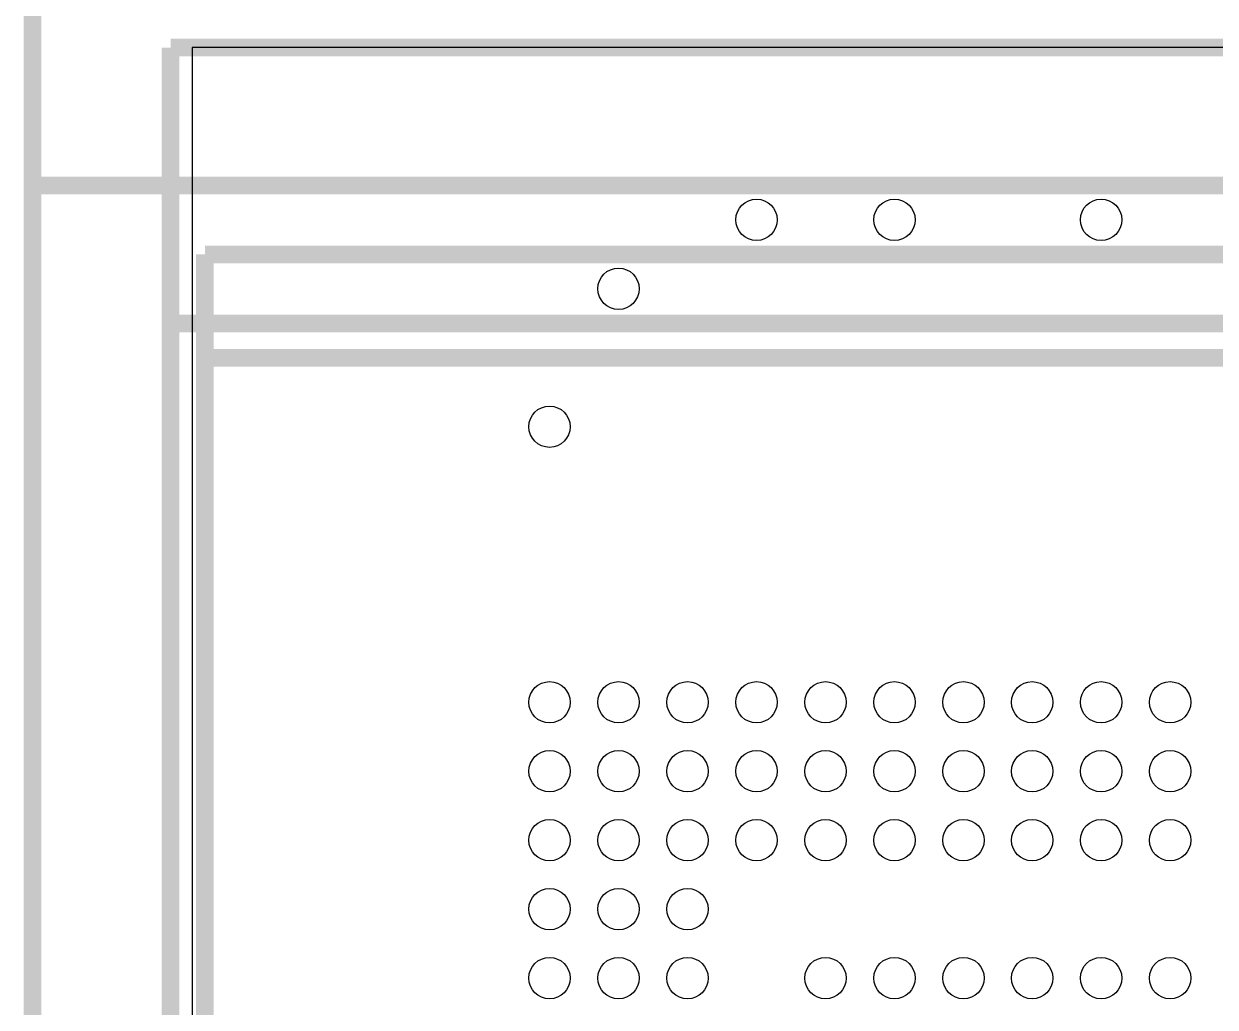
# Model space of a CAD drawing. Extents: x -22 to 154, y -114 to 23.
# Drawn here: x 10.99 to 19.63, y -52.23 to -45.09 of the extents above; entities that cross this region are included whole.
import ezdxf

# ---------------------------------------------------------------- set-up
doc = ezdxf.new("R2010")
doc.units = 0
doc.header["$MEASUREMENT"] = 0
for name, color, linetype in [('PG_ASSEMBLY_TOP', 111, 'CONTINUOUS'), ('PG_SILKSCREEN_TOP', 7, 'CONTINUOUS'), ('PIN_TOP', 3, 'CONTINUOUS')]:
    doc.layers.add(name, color=color, linetype=linetype)

msp = doc.modelspace()

# ---------------------------------------------------------------- linework, layer by layer
at = {"layer": 'PG_ASSEMBLY_TOP'}
msp.add_lwpolyline([(23.765764, -45.266356), (12.208764, -45.266356), (12.208764, -60.216796), (21.388324, -60.216796), (23.765764, -57.839356)], close=True, dxfattribs=at)
at = {"layer": 'PG_SILKSCREEN_TOP', "const_width": 0.127}
for points in [[(11.050524, -62.266576), (11.050524, -44.268136)], [(12.051284, -61.268356), (12.051284, -45.266356)], [(12.051284, -45.266356), (24.050244, -45.266356)], [(11.050524, -46.267116), (25.051004, -46.267116)], [(12.300204, -59.767216), (12.300204, -46.767496)], [(12.300204, -46.767496), (23.801324, -46.767496)], [(12.051284, -47.267876), (24.050244, -47.267876)], [(23.801324, -47.516796), (12.300204, -47.516796)]]:
    msp.add_lwpolyline(points, dxfattribs=at)
at = {"layer": 'PIN_TOP'}
for centre in [(16.300704, -46.516036), (17.301464, -46.516036), (18.800064, -46.516036), (15.299944, -47.016416), (14.799564, -48.017176), (14.799564, -50.016156), (15.299944, -50.016156), (15.800324, -50.016156), (16.300704, -50.016156), (16.801084, -50.016156), (17.301464, -50.016156), (17.801844, -50.016156), (18.299684, -50.016156), (18.800064, -50.016156), (19.300444, -50.016156), (14.799564, -50.516536), (15.299944, -50.516536), (15.800324, -50.516536), (16.300704, -50.516536), (16.801084, -50.516536), (17.301464, -50.516536), (17.801844, -50.516536), (18.299684, -50.516536), (18.800064, -50.516536), (19.300444, -50.516536), (14.799564, -51.016916), (15.299944, -51.016916), (15.800324, -51.016916), (16.300704, -51.016916), (16.801084, -51.016916), (17.301464, -51.016916), (17.801844, -51.016916), (18.299684, -51.016916), (18.800064, -51.016916), (19.300444, -51.016916), (14.799564, -51.517296), (15.299944, -51.517296), (15.800324, -51.517296), (14.799564, -52.017676), (15.299944, -52.017676), (15.800324, -52.017676), (16.801084, -52.017676), (17.301464, -52.017676), (17.801844, -52.017676), (18.299684, -52.017676), (18.800064, -52.017676), (19.300444, -52.017676)]:
    msp.add_circle(centre, 0.14986, dxfattribs=at)

doc.saveas('drawing.dxf')
